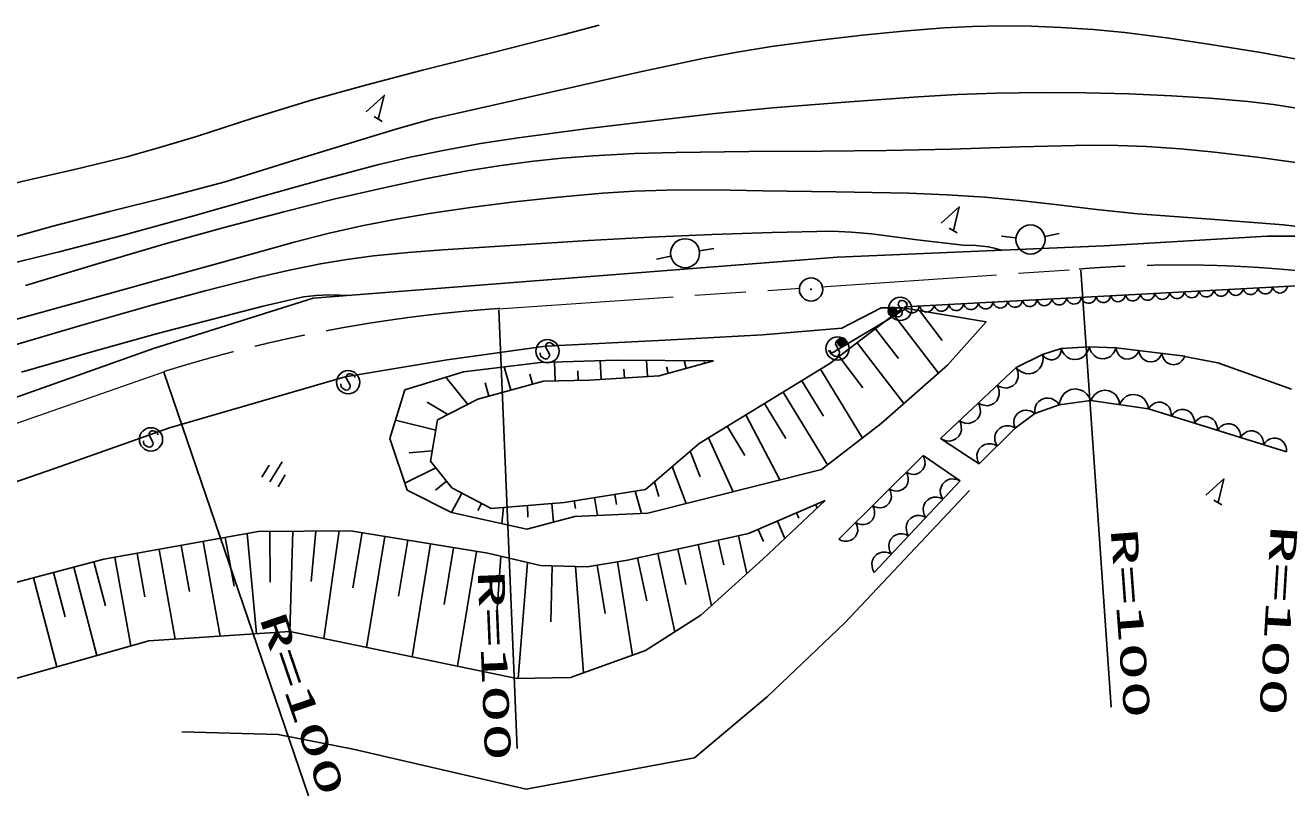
# Model space of a CAD drawing. Units: millimetres, scale not verified. Extents: x 300721 to 940721, y 14804 to 374804.
# Drawn here: x 374922 to 461259, y 253740 to 306486 of the extents above; entities that cross this region are included whole.
import ezdxf
from ezdxf.enums import TextEntityAlignment as Align

# ---------------------------------------------------------------- set-up
doc = ezdxf.new("R2010")
doc.units = ezdxf.units.MM
doc.header["$LTSCALE"] = 1000
doc.linetypes.add('CHAIN', pattern=[18.5, 12, -1.5, 3.5, -1.5])
doc.layers.add('M-BGD', color=7, linetype='Continuous', lineweight=25)
doc.layers.add('M-BMK', color=2, linetype='CHAIN', lineweight=13)
doc.styles.add('ＭＳ ゴシック', font='')
doc.styles.get('ＭＳ ゴシック').set_extended_font_data('MS Gothic')

# ---------------------------------------------------------------- blocks, each defined once
blk = doc.blocks.new('BUHIN1')
at = {"color": 7, "linetype": 'Continuous', "lineweight": 25}
for radius in [796, 24]:
    blk.add_circle((0, 0), radius, dxfattribs=at)
blk = doc.blocks.new('BUHIN23')
at = {"color": 7, "linetype": 'Continuous', "lineweight": 25}
blk.add_lwpolyline([(-577, -573), (-402, -662), (-221, -706), (18, -721), (213, -665), (392, -573), (570, -396), (663, -218), (721, -23), (708, 216), (662, 394), (577, 573)], dxfattribs=at)
blk = doc.blocks.new('BUHIN24')
at = {"color": 7, "linetype": 'Continuous', "lineweight": 25}
blk.add_lwpolyline([(-648, -606), (-460, -709), (-264, -763), (-5, -788), (211, -732), (408, -638), (609, -451), (716, -260), (786, -49), (779, 212), (736, 408), (648, 606)], dxfattribs=at)
blk = doc.blocks.new('BUHIN29')
at = {"color": 7, "linetype": 'Continuous', "lineweight": 25}
blk.add_lwpolyline([(-784, 95), (-747, -92), (-672, -256), (-540, -448), (-379, -563), (-202, -644), (41, -673), (233, -637), (417, -564), (591, -410), (699, -268), (784, -95)], dxfattribs=at)
blk = doc.blocks.new('BUHIN30')
at = {"color": 7, "linetype": 'Continuous', "lineweight": 25}
blk.add_lwpolyline([(787, -245), (785, -46), (738, 137), (639, 358), (495, 507), (328, 623), (84, 700), (-119, 698), (-322, 658), (-530, 532), (-668, 407), (-787, 245)], dxfattribs=at)
blk = doc.blocks.new('BUHIN31')
at = {"color": 7, "linetype": 'Continuous', "lineweight": 25}
blk.add_lwpolyline([(982, -143), (941, 93), (851, 302), (691, 546), (492, 695), (272, 803), (-32, 847), (-273, 807), (-507, 721), (-730, 533), (-870, 358), (-982, 143)], dxfattribs=at)
blk = doc.blocks.new('BUHIN35')
at = {"color": 7, "linetype": 'Continuous', "lineweight": 25}
blk.add_lwpolyline([(616, 616), (428, 711), (234, 757), (-22, 773), (-231, 711), (-422, 613), (-613, 422), (-711, 231), (-773, 22), (-757, -234), (-708, -425), (-616, -616)], dxfattribs=at)
blk = doc.blocks.new('BUHIN36')
at = {"color": 7, "linetype": 'Continuous', "lineweight": 25}
blk.add_lwpolyline([(587, 627), (399, 715), (206, 754), (-46, 761), (-250, 693), (-435, 590), (-617, 396), (-708, 205), (-762, -4), (-739, -255), (-684, -441), (-587, -627)], dxfattribs=at)
blk = doc.blocks.new('BUHIN41')
at = {"color": 7, "linetype": 'Continuous', "lineweight": 25}
blk.add_line((-276, -763), (272, -1092), dxfattribs=at)
blk.add_lwpolyline([(-828, -431), (412, 686), (8, -934)], dxfattribs=at)
blk = doc.blocks.new('BUHIN47')
at = {"color": 7, "linetype": 'Continuous', "lineweight": 25}
blk.add_circle((0, 0), 995, dxfattribs=at)
blk = doc.blocks.new('BUHIN49')
at = {"color": 7, "linetype": 'Continuous', "lineweight": 25}
blk.add_lwpolyline([(478, 315), (465, 378), (428, 433), (365, 490), (258, 554), (155, 584), (48, 578), (-42, 529), (-92, 452), (-120, 399), (-134, 314), (-108, 247), (136, -194), (140, -280), (116, -382), (59, -460), (-4, -511), (-89, -544), (-214, -511), (-371, -416), (-434, -365), (-480, -295), (-504, -210), (-505, -103)], dxfattribs=at)
blk.add_circle((0, 0), 796, dxfattribs=at)
blk = doc.blocks.new('BUHIN51')
at = {"color": 7, "linetype": 'Continuous', "lineweight": 25}
for radius in [298, 264, 230, 194, 159, 117, 81, 46.5, 9]:
    blk.add_circle((-154, 256), radius, dxfattribs=at)
blk = doc.blocks.new('BUHIN62')
at = {"color": 7, "linetype": 'Continuous', "lineweight": 25}
blk.add_lwpolyline([(-504, -27), (-460, -141), (-394, -236), (-290, -341), (-176, -396), (-55, -427), (101, -419), (217, -375), (325, -308), (417, -192), (470, -91), (504, 27)], dxfattribs=at)
blk = doc.blocks.new('BUHIN40')
at = {"color": 7, "linetype": 'Continuous', "lineweight": 25}
for p, q in [((-464, 470), (-959, -353)), ((412, 686), (-412, -686)), ((633, -189), (139, -1012))]:
    blk.add_line(p, q, dxfattribs=at)

msp = doc.modelspace()

# ---------------------------------------------------------------- linework, layer by layer
at = {"layer": 'M-BGD'}
for p, q in [((442725, 291936), (441732, 292055)), ((444697, 292022), (445676, 292227)), ((448768, 291390), (459922, 292056)), ((459922, 292056), (466961, 292039)), ((421067, 291037), (422054, 291197)), ((430511, 290607), (448768, 291390)), ((394621, 287796), (430511, 290607)), ((419100, 290674), (418121, 290471)), ((447160, 289724), (449238, 259807)), ((435110, 287198), (466337, 288882)), ((394621, 287796), (383711, 284356)), ((407344, 286982), (408591, 256981)), ((434989, 287145), (429994, 283321)), ((433511, 287140), (430803, 285758)), ((434989, 287145), (433511, 287140)), ((434364, 286667), (437422, 282672)), ((434426, 286625), (434854, 286884)), ((440686, 286183), (434989, 287145)), ((436124, 286953), (437686, 284913)), ((434426, 286625), (430969, 284540)), ((438034, 283211), (440686, 286183)), ((410527, 284518), (418718, 284922)), ((425374, 285291), (418718, 284922)), ((430803, 285758), (425374, 285291)), ((433116, 285711), (434678, 283670)), ((383711, 284356), (373017, 280576)), ((403794, 283587), (410527, 284518)), ((430541, 284282), (430969, 284540)), ((431867, 284755), (435057, 280587)), ((444545, 283947), (445813, 284356)), ((445813, 284356), (447736, 284479)), ((447736, 284479), (449577, 284397)), ((449577, 284397), (454281, 283824)), ((396806, 282416), (403794, 283587)), ((410175, 283405), (404911, 282757)), ((415390, 283566), (410175, 283405)), ((411184, 282138), (411152, 283435)), ((414341, 282244), (414261, 283531)), ((422030, 283524), (415390, 283566)), ((417506, 282441), (417437, 283553)), ((418298, 282491), (422030, 283524)), ((420164, 283007), (420017, 283537)), ((429994, 283321), (421035, 277860)), ((421408, 283352), (421384, 283440)), ((430618, 283799), (432246, 281672)), ((433504, 279218), (438034, 283211)), ((442745, 283047), (444545, 283947)), ((454267, 283818), (456547, 283369)), ((456547, 283369), (461593, 281572)), ((384408, 282743), (394297, 253740)), ((384798, 278929), (396806, 282416)), ((404911, 282757), (400912, 281518)), ((405215, 280530), (403711, 282385)), ((408150, 281498), (407707, 283101)), ((409646, 281912), (409456, 282602)), ((412761, 282176), (412746, 282830)), ((413550, 282195), (418298, 282491)), ((415924, 282343), (415886, 282953)), ((418920, 282663), (418798, 283104)), ((429354, 282931), (432220, 278228)), ((437559, 278201), (442745, 283047)), ((400912, 281518), (399883, 278190)), ((405905, 280878), (410395, 282119)), ((406653, 281085), (406401, 281997)), ((413550, 282195), (410395, 282119)), ((428074, 282150), (429550, 279729)), ((403835, 279833), (402440, 280683)), ((403146, 279485), (405905, 280878)), ((426794, 281370), (429832, 276387)), ((447858, 280797), (445690, 280511)), ((451786, 280224), (447858, 280797)), ((424235, 279810), (426574, 275357)), ((425514, 280590), (426968, 278206)), ((444013, 279897), (442663, 278915)), ((445690, 280511), (444013, 279897)), ((461236, 277279), (451786, 280224)), ((376992, 276176), (384798, 278929)), ((403021, 278776), (400271, 279444)), ((402647, 276648), (403146, 279485)), ((422955, 279030), (424166, 277043)), ((429424, 276072), (433504, 279218)), ((442663, 278915), (440200, 276452)), ((399883, 278190), (401055, 274670)), ((421675, 278250), (423371, 274553)), ((437559, 278201), (440200, 276452)), ((402772, 277358), (401205, 277224)), ((421035, 277860), (417370, 274707)), ((420424, 277334), (421115, 275565)), ((404122, 274816), (402647, 276648)), ((419202, 276283), (420157, 273747)), ((430595, 271306), (436364, 277033)), ((438897, 275296), (436364, 277033)), ((341380, 263678), (376992, 276176)), ((403016, 276190), (400901, 275134)), ((417533, 273089), (429424, 276072)), ((401055, 274670), (404101, 273134)), ((403753, 275274), (403002, 274670)), ((406813, 273399), (404122, 274816)), ((417370, 274707), (411800, 273826)), ((416674, 274597), (417092, 273067)), ((417981, 275232), (418290, 274223)), ((439542, 274633), (431006, 265584)), ((438897, 275296), (433027, 269030)), ((404794, 274462), (404096, 273136)), ((406140, 273753), (405888, 273274)), ((411800, 273826), (406813, 273399)), ((410969, 273754), (411079, 272470)), ((412496, 273936), (412582, 273394)), ((413889, 274156), (414084, 272922)), ((415281, 274376), (415391, 273683)), ((424428, 271688), (429677, 273947)), ((429677, 273947), (425397, 269943)), ((409250, 271999), (404101, 273134)), ((407644, 273470), (407541, 272376)), ((412543, 272847), (409250, 271999)), ((409307, 273612), (409324, 272811)), ((412543, 272847), (417533, 273089)), ((427708, 273100), (427861, 272745)), ((429021, 273664), (429122, 273428)), ((425084, 271971), (425440, 271144)), ((426396, 272535), (426905, 271354)), ((390872, 271832), (380311, 269925)), ((387100, 271151), (388271, 264666)), ((388609, 271423), (389210, 268094)), ((390118, 271696), (390741, 264826)), ((397189, 271881), (390872, 271832)), ((391662, 271838), (391689, 268363)), ((393241, 271850), (393029, 264973)), ((394820, 271863), (394486, 268406)), ((396399, 271875), (395354, 264496)), ((406577, 270336), (397189, 271881)), ((397971, 271752), (397350, 267982)), ((399536, 271495), (398284, 263891)), ((401100, 271237), (400469, 267404)), ((416131, 269868), (424428, 271688)), ((422354, 271233), (422725, 269541)), ((423736, 271537), (424304, 268949)), ((382574, 270333), (383112, 267351)), ((384083, 270606), (385191, 264467)), ((385591, 270878), (386161, 267722)), ((402665, 270980), (401393, 263250)), ((404230, 270722), (403589, 266826)), ((405795, 270464), (404502, 262609)), ((406577, 270336), (410194, 269504)), ((418206, 270323), (419383, 264960)), ((419588, 270626), (420121, 268197)), ((420971, 270930), (421888, 266749)), ((380311, 269925), (373419, 268121)), ((378243, 269384), (379824, 263342)), ((379622, 269744), (380409, 266737)), ((381065, 270061), (382159, 264003)), ((407481, 270128), (407188, 266251)), ((409290, 269712), (408650, 261770)), ((410194, 269504), (413385, 269421)), ((410992, 269483), (410892, 265648)), ((412587, 269442), (413121, 262155)), ((413385, 269421), (416131, 269868)), ((414072, 269533), (414612, 266209)), ((415445, 269756), (416485, 263365)), ((416823, 270020), (417467, 267086)), ((425397, 269943), (421168, 266093)), ((375487, 268662), (377082, 262566)), ((376865, 269023), (377659, 265988)), ((421168, 266093), (417378, 263686)), ((431006, 265584), (425718, 260527)), ((370710, 260763), (383390, 264351)), ((383390, 264351), (393038, 264974)), ((408573, 261769), (393038, 264974)), ((417378, 263686), (412249, 261842)), ((412249, 261842), (408573, 261769)), ((425718, 260527), (420714, 256335)), ((392228, 257941), (385645, 258119)), ((397359, 256941), (392228, 257941)), ((409197, 254196), (397359, 256941)), ((420714, 256335), (409197, 254196))]:
    msp.add_line(p, q, dxfattribs=at)
for points in [[(348472, 289774), (349680, 290124), (350904, 290415), (354316, 290999), (357716, 291642), (361375, 292455), (365019, 293326), (369845, 294578), (374687, 295800), (378294, 296613), (381885, 297483), (384271, 298152), (386641, 298878), (390558, 300145), (394494, 301354), (398297, 302411), (402114, 303409), (406950, 304619), (411790, 305851), (412997, 306168), (414203, 306486)], [(372961, 291661), (376809, 292729), (380683, 293741), (384641, 294725), (388594, 295770), (393354, 297252), (398126, 298718), (400448, 299424), (402786, 300073), (407650, 301180), (412522, 302277), (416905, 303269), (421305, 304204), (423643, 304645), (425999, 305028), (429107, 305446), (432225, 305804), (435002, 306082), (437794, 306301), (439761, 306399), (441730, 306437), (443769, 306418), (445817, 306339), (448002, 306191), (450182, 305983), (453036, 305622), (455892, 305200), (459481, 304612), (463060, 303966)], [(372913, 289915), (377240, 290976), (381565, 292099), (386377, 293420), (391187, 294774), (395099, 295881), (399033, 296931), (401270, 297456), (403519, 297922), (406088, 298380), (408667, 298779), (413445, 299417), (418230, 299994), (422142, 300446), (426070, 300840), (431045, 301227), (436029, 301586), (438703, 301741), (441389, 301837), (444447, 301882), (447517, 301866), (450443, 301793), (453377, 301660), (455989, 301490), (458596, 301260), (460341, 301056), (462089, 300791)], [(374933, 288664), (379703, 290107), (384499, 291514), (388543, 292646), (392614, 293722), (396138, 294595), (399678, 295411), (402409, 295990), (405161, 296512), (407341, 296869), (409528, 297167), (411654, 297389), (413795, 297552), (416621, 297695), (419461, 297777), (424455, 297839), (429454, 297861), (433861, 297904), (438280, 298008), (442999, 298167), (447726, 298266), (449694, 298250), (451669, 298174), (453991, 298016), (456319, 297798), (459410, 297434), (462507, 297009)], [(374096, 286288), (378895, 287630), (383713, 288960), (388520, 290301), (393336, 291631), (395640, 292220), (397958, 292749), (400332, 293216), (402728, 293626), (405554, 294042), (408398, 294400), (411409, 294724), (414426, 294989), (416609, 295127), (418805, 295205), (422103, 295213), (425412, 295160), (430401, 295085), (435399, 294982), (437998, 294882), (440592, 294722), (442999, 294495), (445411, 294207), (448239, 293865), (451071, 293582), (456042, 293220), (461026, 292829), (463128, 292574)], [(374007, 284537), (378791, 285946), (383596, 287320), (387242, 288309), (390905, 289240), (393008, 289727), (395122, 290156), (396926, 290455), (398750, 290697), (401118, 290938), (403500, 291121), (408478, 291425), (413467, 291743), (417699, 291983), (421941, 292164), (426038, 292306), (430131, 292387), (431476, 292329), (432829, 292209), (435971, 291792), (439113, 291436), (439983, 291410), (440852, 291323), (441327, 291213), (441807, 291068)], [(374674, 282739), (379475, 284131), (383963, 285374), (388465, 286558), (391214, 287260), (393973, 287902), (394823, 287992), (395680, 288023), (396438, 288014), (397197, 287987)], [(435213, 287450), (435236, 287400), (435253, 287338), (435255, 287269), (435246, 287218), (435225, 287160), (435191, 287108), (435153, 287069), (435111, 287038), (434854, 286884)], [(430541, 284282), (430284, 284127), (430229, 284101), (430175, 284086), (430114, 284084), (430056, 284091), (429997, 284114), (429947, 284143), (429902, 284188), (429872, 284229)], [(444545, 283947), (444640, 283817), (444755, 283718), (444924, 283618), (445088, 283587), (445252, 283587), (445449, 283651), (445583, 283746), (445698, 283867), (445776, 284047), (445809, 284194), (445813, 284356)], [(445813, 284356), (445899, 284140), (446027, 283960), (446227, 283760), (446446, 283658), (446677, 283601), (446975, 283620), (447196, 283706), (447400, 283835), (447574, 284058), (447673, 284253), (447736, 284479)], [(447736, 284479), (447795, 284264), (447898, 284080), (448068, 283869), (448266, 283750), (448479, 283671), (448764, 283658), (448984, 283718), (449191, 283819), (449380, 284014), (449494, 284189), (449577, 284397)], [(442745, 283047), (442916, 282874), (443112, 282752), (443386, 282642), (443638, 282633), (443883, 282671), (444162, 282811), (444340, 282984), (444484, 283191), (444561, 283477), (444576, 283704), (444545, 283947)], [(447858, 280797), (447744, 281036), (447586, 281230), (447343, 281441), (447088, 281539), (446822, 281587), (446486, 281542), (446242, 281427), (446021, 281266), (445841, 280999), (445744, 280772), (445690, 280511)], [(445690, 280511), (445557, 280681), (445396, 280807), (445165, 280932), (444944, 280965), (444724, 280956), (444464, 280861), (444290, 280726), (444142, 280558), (444046, 280313), (444010, 280115), (444013, 279897)], [(444013, 279897), (443850, 280016), (443673, 280088), (443433, 280141), (443226, 280114), (443030, 280049), (442821, 279897), (442699, 279731), (442610, 279542), (442586, 279298), (442604, 279110), (442663, 278915)]]:
    msp.add_lwpolyline(points, dxfattribs=at)
at = {"layer": 'M-BMK'}
for p, q in [((429428, 288588), (447128, 289791)), ((407283, 287082), (427956, 288488)), ((356430, 272951), (384470, 282789))]:
    msp.add_line(p, q, dxfattribs=at)
for centre, radius, start, end in [((453897, 206796), 83272, 83.25668, 94.71951), ((414085, 188232), 99084, 93.86578, 107.41891)]:
    msp.add_arc(centre, radius, start, end, dxfattribs=at)

# ---------------------------------------------------------------- block references
at = {"layer": 'M-BGD'}
for name, p in [('BUHIN41', (399077, 300995)), ('BUHIN41', (438433, 293359)), ('BUHIN47', (443718, 291817)), ('BUHIN47', (420080, 290876)), ('BUHIN1', (428701, 288403)), ('BUHIN62', (456767, 288366)), ('BUHIN62', (457775, 288420)), ('BUHIN62', (458782, 288474)), ('BUHIN62', (459789, 288529)), ('BUHIN62', (460797, 288583)), ('BUHIN49', (434802, 287065)), ('BUHIN62', (440650, 287497)), ('BUHIN62', (441658, 287551)), ('BUHIN62', (442665, 287606)), ('BUHIN62', (443672, 287660)), ('BUHIN62', (444680, 287714)), ('BUHIN62', (445687, 287768)), ('BUHIN62', (446694, 287823)), ('BUHIN62', (447701, 287877)), ('BUHIN62', (448709, 287931)), ('BUHIN62', (449716, 287986)), ('BUHIN62', (450723, 288040)), ('BUHIN62', (451731, 288094)), ('BUHIN62', (452738, 288149)), ('BUHIN62', (453745, 288203)), ('BUHIN62', (454753, 288257)), ('BUHIN62', (455760, 288312)), ('BUHIN51', (434426, 286625)), ('BUHIN62', (435614, 287225)), ('BUHIN62', (436621, 287280)), ('BUHIN62', (437628, 287334)), ('BUHIN62', (438636, 287388)), ('BUHIN62', (439643, 287443)), ('BUHIN49', (410661, 284174)), ('BUHIN49', (430513, 284351)), ('BUHIN51', (430969, 284540)), ('BUHIN29', (450361, 284302)), ('BUHIN29', (451929, 284111)), ('BUHIN29', (453497, 283920)), ('BUHIN49', (397024, 282046)), ('BUHIN24', (442097, 282441)), ('BUHIN24', (440800, 281230)), ('BUHIN31', (448840, 280654)), ('BUHIN24', (439504, 280018)), ('BUHIN31', (450804, 280368)), ('BUHIN30', (452573, 279979)), ('BUHIN30', (454148, 279488)), ('BUHIN49', (383527, 278136)), ('BUHIN24', (438207, 278807)), ('BUHIN35', (442047, 278300)), ('BUHIN30', (455723, 278997)), ('BUHIN30', (457298, 278506)), ('BUHIN30', (458873, 278015)), ('BUHIN30', (460448, 277524)), ('BUHIN35', (440816, 277068)), ('BUHIN40', (392084, 275906)), ('BUHIN23', (435787, 276461)), ('BUHIN23', (434633, 275315)), ('BUHIN36', (438310, 274670)), ('BUHIN41', (456546, 274742)), ('BUHIN23', (433479, 274170)), ('BUHIN36', (437136, 273416)), ('BUHIN23', (432326, 273024)), ('BUHIN36', (435962, 272163)), ('BUHIN23', (431172, 271879)), ('BUHIN36', (434788, 270910)), ('BUHIN36', (433614, 269657))]:
    msp.add_blockref(name, p, dxfattribs=at)

# ---------------------------------------------------------------- texts
at = {"layer": 'M-BGD', "style": 'ＭＳ ゴシック', "width": 2.1}
for rotation, p in [(274.2, (448649, 271976)), (266.5, (459624, 272346)), (272.3, (405332, 269135)), (288.9, (390395, 265746))]:
    msp.add_text('R=100', height=1833, rotation=rotation, dxfattribs=at).set_placement(p, align=Align.BOTTOM_LEFT)

doc.saveas('drawing.dxf')
